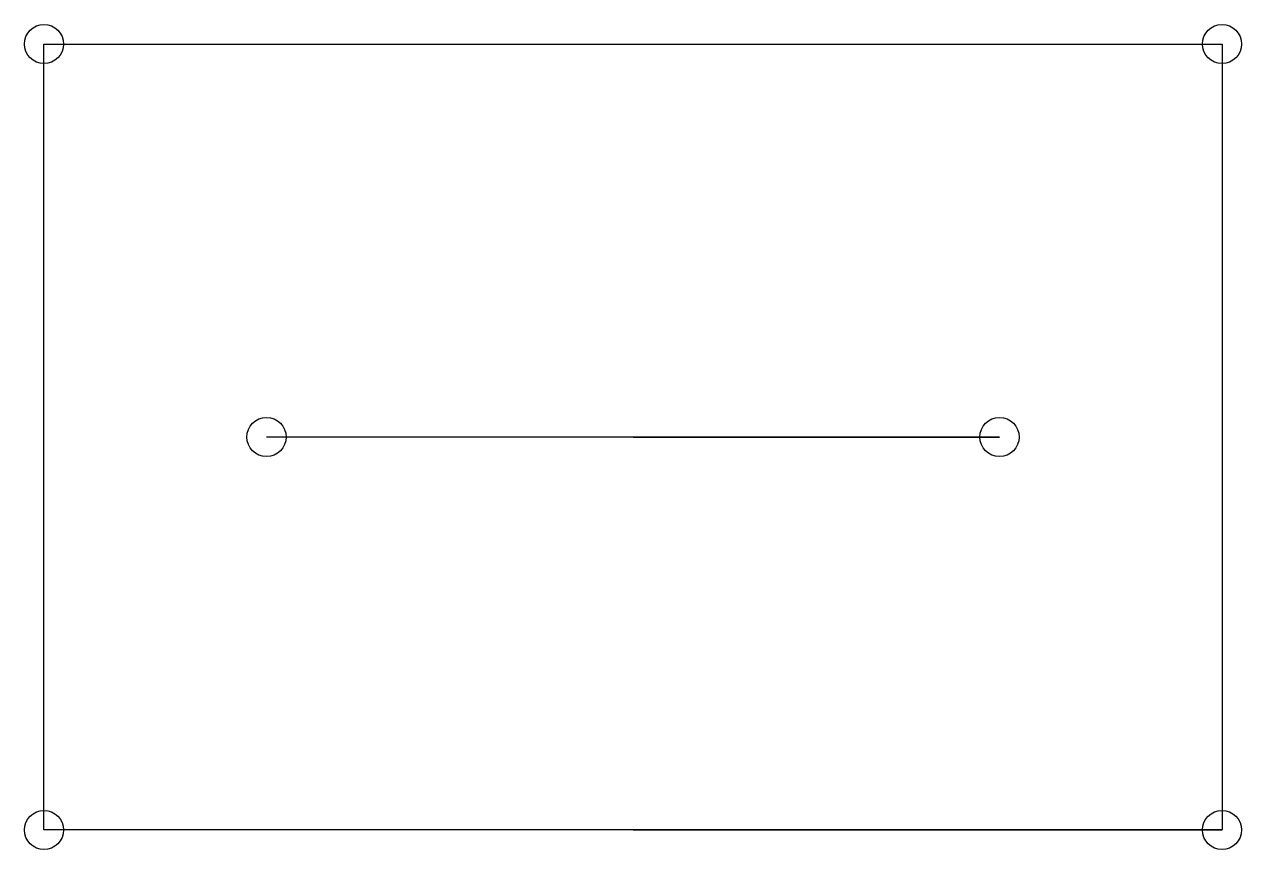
# Model space of a CAD drawing. Header units: millimetres. Extents: x -46.5 to 46.5, y -31.5 to 31.5.
import ezdxf

# ---------------------------------------------------------------- set-up
doc = ezdxf.new("R2010")
doc.units = ezdxf.units.MM

msp = doc.modelspace()

# ---------------------------------------------------------------- linework, layer by layer
for p, q in [((-45, -30), (-45, 30)), ((-45, 30), (45, 30)), ((45, 30), (45, -30)), ((0, 0), (-28, 0)), ((0, 0), (28, 0)), ((28, 0), (0, 0)), ((45, -30), (-45, -30)), ((0, -30), (45, -30))]:
    msp.add_line(p, q)
for centre in [(-45, 30), (45, 30), (-28, 0), (28, 0), (-45, -30), (45, -30)]:
    msp.add_circle(centre, 1.5)

doc.saveas('drawing.dxf')
